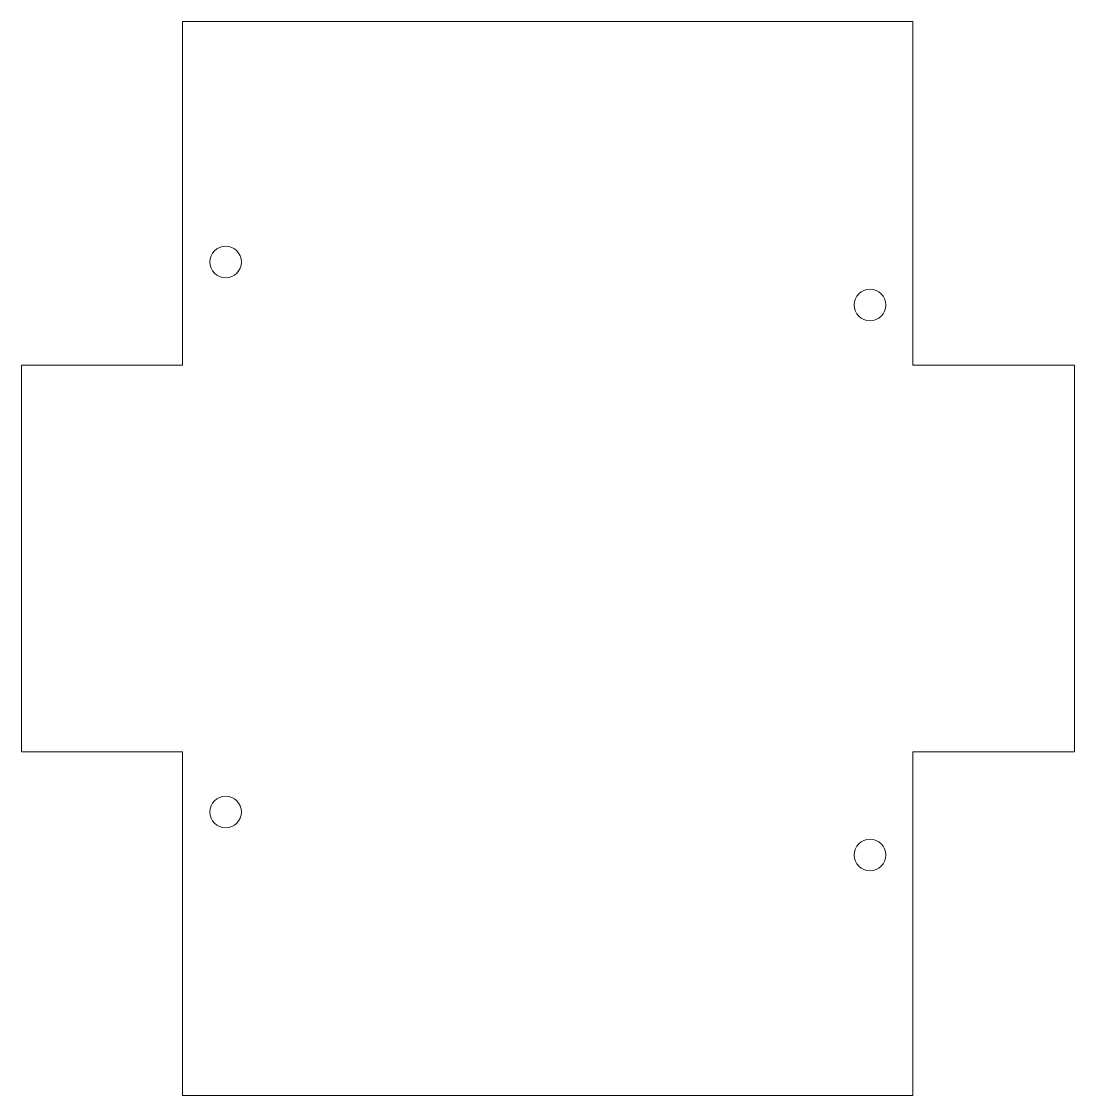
# Model space of a CAD drawing. Header units: inches. Extents: x -5.19 to 0.94, y -6.25 to 0.
import ezdxf

# ---------------------------------------------------------------- set-up
doc = ezdxf.new("R2010")
doc.units = ezdxf.units.IN
doc.header["$MEASUREMENT"] = 0

msp = doc.modelspace()

# ---------------------------------------------------------------- linework, layer by layer
at = {"color": 7, "linetype": 'Continuous', "lineweight": 15}
for p, q in [((-4.25, 0), (0, 0)), ((-4.25, -2), (-4.25, 0)), ((0, 0), (0, -2)), ((-5.1875, -2), (-4.25, -2)), ((-5.1875, -4.25), (-5.1875, -2)), ((0, -2), (0.94, -2)), ((0.94, -2), (0.94, -4.25)), ((-4.25, -4.25), (-5.1875, -4.25)), ((-4.25, -6.25), (-4.25, -4.25)), ((0, -4.25), (0, -6.25)), ((0.94, -4.25), (0, -4.25)), ((0, -6.25), (-4.25, -6.25))]:
    msp.add_line(p, q, dxfattribs=at)
for centre in [(-4, -1.4), (-0.25, -1.65), (-4, -4.6), (-0.25, -4.85)]:
    msp.add_circle(centre, 0.0918, dxfattribs=at)

doc.saveas('drawing.dxf')
